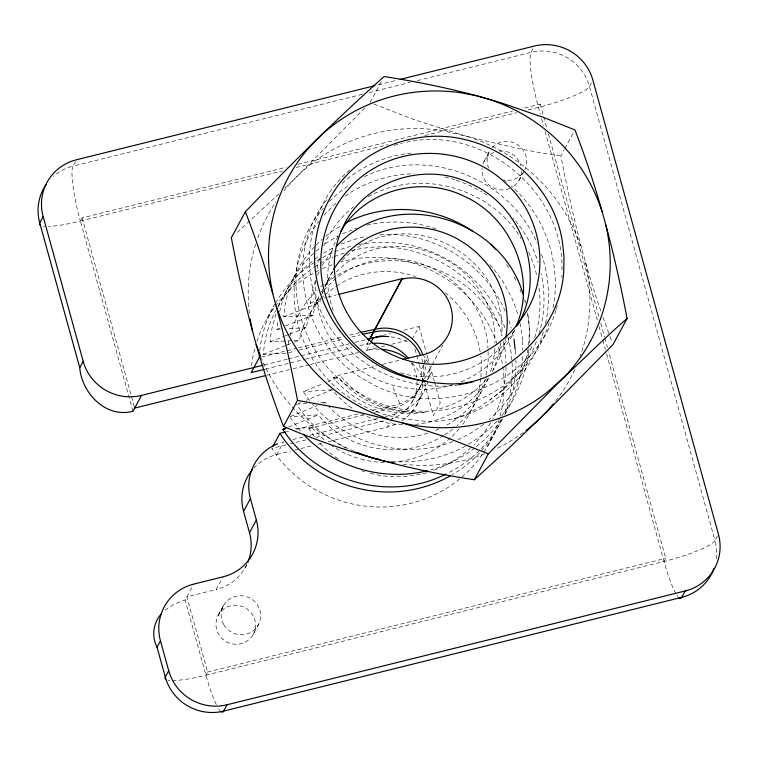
<?xml version="1.0" encoding="UTF-8"?>
<svg xmlns="http://www.w3.org/2000/svg" width="758" height="758" viewBox="0 0 758 758"><rect width="100%" height="100%" fill="white"/><g stroke="black" fill="none" stroke-linecap="round" stroke-linejoin="round"><path stroke-width="0.57" stroke-dasharray="3.79 2.84" d="M561.83 277.599L561.877 275.381M561.991 269.857C563.781 190.059 480.818 123.383 403.275 142.902M320.795 298.102L319.715 302.641L310.155 303.2L312.599 289.272L316.257 278.167M506.031 366.929C505.766 384.979 501.332 402.972 492.757 418.88M528.421 345.193C529.605 334.458 529.709 323.476 527.663 312.846M315.679 280.432C313.063 319.885 336.258 359.093 371.42 376.868L382.24 381.729C404.763 390.095 430.042 392.274 453.066 384.571M286.031 353.181L263.377 354.384C264.438 339.205 268.522 324.14 275.647 310.695M291.678 340.702L270.142 341.858L271.279 331.047L276.471 311.993M280.318 329.143L276.926 329.323L277.949 319.592M318.853 296.71L314.835 307.227L312.94 315.167L283.7 316.787L284.837 305.976L288.353 291.271L293.763 277.182M522.736 356.762L520.888 372.358L517.089 387.575L511.423 402.157M528.989 348.689C527.54 372.718 516.511 394.596 504.487 414.939M480.799 378.166C479.151 395.42 472.262 412.096 461.622 425.75M480.942 376.991L481.311 361.613A95.3 93.992 54 0 0 480.818 356.241M494.917 348.405L493.505 360.145L490.615 371.619M500.849 342.91L497.39 359.074L493.107 370.094M288.078 344.757L289.054 339.508M553.065 307.682C561.659 263.519 545.248 215.651 511.347 186.089M316.996 268.645L319.696 257.066M527.871 349.372C523.74 376.375 509.802 401.882 489.024 419.667M294.379 342.161L299.391 340.228C302.736 323.164 311.718 307.397 324.301 295.449M289.518 334.202L306.166 327.702C308.411 316.607 312.846 305.872 319.421 296.634M279.683 311.718L281.578 303.806L286.979 289.708M505.832 337.338L503.085 348.557L498.935 359.32L493.43 369.449A94.21 91.765 28.4 0 1 492.179 371.382M539.014 334.07C544.67 314.551 545.713 293.564 541.089 273.733M484.987 379.559L479.558 395.155L473.911 405.539A95.101 94.399 26 0 1 457.226 425.418M486.143 374.973L488.143 360.922L488.086 349.078M543.325 331.985C528.847 382.913 478.649 424.651 424.48 421.211L396.5 417.649L382.875 414.095L369.696 409.083L357.151 402.65L344.539 394.207C299.438 361.433 280.924 296.937 304.157 245.819L310.401 233.587L318.701 221.336M545.485 323.42C550.753 300.016 549.048 275.097 540.89 252.547M556.344 309.065L557.414 304.782M290.143 335.623C294.606 318.294 304.299 302.376 317.299 290.125M534.665 337.765C540.056 320.871 541.373 302.641 538.597 285.122M536.351 341.583C529.454 361.073 516.766 378.223 501.142 391.659L478.601 407.766L466.521 414.114L452.914 419.458M549.18 322.624C527.094 398.926 428.905 434.912 361.538 394.312C295.791 360.637 273.155 264.533 323.372 208.298M555.955 310.098C533.869 386.391 435.679 422.386 368.312 381.776C303.74 348.557 280.451 255.209 327.901 198.397M278.546 306.573L280.204 302.234L300.954 263.907L309.842 251.713L315.451 245.81M321.61 294.691L323.211 290.494M324.822 286.287L330.99 274.301L333.643 270.663M325.154 287.206L328.062 279.674L333.567 269.545M488.038 378.233C480.051 398.746 464.19 415.99 444.738 426.204M504.648 414.683C512.124 397.628 516.605 379.028 515.895 360.325M323.77 245.857C330.194 230.669 340.55 217.11 353.493 206.906M531.803 346.463C523.38 367.336 509.224 385.841 491.023 399.134L490.502 399.57M317.488 275.306L319.734 270.691M338.125 236.155C326.025 258.649 324.386 286.391 333.236 310.297M514.976 329.635C504.316 353.645 483.955 372.936 459.49 382.468M75.44 161.606L72.986 166.135A47.773 46.532 28.4 0 0 53.344 176.434M132.972 411.262L80.386 221.08L82.11 217.897L286.458 167.148M370.037 102.501L381.265 81.731M267.432 318.009L275.021 303.958M216.333 704.533A47.773 7.4 76.1 0 1 205.939 675.207L185.142 599.985L193.726 584.105M253.797 468.141A47.773 46.532 28.4 0 1 276.812 454.506L283.681 441.81A47.773 46.532 28.4 0 0 279.617 443.013M172.284 680.523A47.773 7.902 -15.5 0 0 205.939 675.207L207.664 672.033L186.856 596.811L216.229 589.516L223.098 576.81M218.569 614.747L223.714 605.216M217.906 615.96L223.06 606.438M244.948 568.168L246.909 564.539M370.037 343.715A39.814 38.781 28.4 0 0 367.014 344.34L367.981 341.886M367.014 344.34L368.104 342.341M379.54 349.154A47.773 46.532 28.4 0 0 366.446 350.528L370.671 342.711M533.026 48.749L531.064 52.378A47.773 7.4 76.1 0 0 538.464 107.314L540.359 114.164M483.936 161.643L489.734 150.899A19.907 19.386 28.4 0 0 488.787 168.314M412.257 339.158L419.127 326.452L403.095 330.431M252.954 634.797A19.907 19.386 28.4 0 0 235.653 605.263A19.907 19.386 28.4 0 0 218.683 634.247A19.907 19.386 28.4 0 0 252.954 634.797L258.762 624.052M528.136 109.882L538.464 107.314L540.189 104.14L522.963 108.413M518.974 180.48L524.129 170.957M328.205 441.753L387.594 427L390.228 422.111M390.758 421.135L394.454 414.304A47.773 46.532 28.4 0 0 429.227 365.962M401.674 420.917A47.773 46.532 28.4 0 0 420.842 370.207L427.711 357.511L427.095 355.294M411.869 402.242L431.539 365.868M432.098 364.835L442.767 345.098M434.438 381.852L440.265 402.924L433.396 415.621L424.812 384.571L425.873 382.61M426.394 381.634L431.681 371.865A47.773 46.532 28.4 0 0 423.845 355.947M416.303 405.653L423.172 392.957M591.392 82.783L589.43 86.412A47.773 7.902 -15.5 0 1 538.464 107.314M600.886 311.045C583.234 260.553 570.982 208.365 560.882 155.892L564.255 149.667M564.814 148.625L573.797 132.015M487.527 446.367L495.666 431.321M205.939 675.207L664.017 561.451L665.742 558.276L608.636 351.75M717.428 536.01L714.984 540.549A47.773 46.532 28.4 0 1 715.865 561.536M277.864 306.611C286.334 290.911 299.031 277.599 313.727 267.583M321.534 291.773L323.675 287.822M488.597 378.394C473.532 404.27 445.344 421.912 415.526 424.319M502.507 418.624C490.672 442.321 470.784 462.01 446.936 473.542M514.17 330.82C490.938 368.284 441.639 385.538 399.769 372.652M322.15 265.584L329.218 254.792L333.643 249.704M490.606 422.936L483.31 434.002L473.996 444.719M501.578 416.095L510.721 403.398M501.332 419.553L494.803 428.63L484.106 440.095L475.484 447.277M294.18 276.443L303.067 264.239L313.48 253.286M287.405 288.978L296.283 276.784L306.706 265.802L313.964 259.937M324.879 285.927L333.179 275.287M322.074 293.005L323.401 291.186M323.922 215.177L336.94 202.225M452.185 436.333L460.239 427.673M496.992 421.012L490.881 427.559L478.81 437.603L468.406 444.254M316.247 244.967L322.074 239.282M342.284 260.307C401.778 198.861 508.324 252.85 501.692 335.86M336.287 272.018C393.364 213.377 497.892 263.253 494.889 343.014M324.054 290.276L331.852 282.099A95.319 89.814 31.2 0 1 360.808 264.514C417.402 242.096 485.196 287.708 487.944 348.007M364.731 108.015L292.806 180.745A171.848 167.376 28.4 0 0 283.956 190.931M284.885 188.164L302.433 171.156L312.912 162.695A171.848 167.376 28.4 0 1 442.085 130.622C481.567 139.387 520.642 150.577 560.882 155.892M278.972 193.811L235.567 233.928M349.789 170.01C307.217 205.626 297.335 271.61 324.974 319.222C350.622 366 406.478 392.909 459.073 384.751M342.161 183.332C361.481 165.794 386.855 155.153 412.807 152.974M329.455 201.363L338.779 192.712L350.006 184.497M470.803 447.457C459.822 457.965 446.471 466.037 432.041 470.794M165.007 610.133L173.999 604.098L185.142 599.985M474.622 447.987C461.679 458.239 446.49 465.431 430.648 469.951M325.703 236.344L332.061 231.209L342.038 225.079M316.2 251.078L319.838 248.141M314.873 259.208L318.502 256.28M325.078 294.635L335.822 286.372M326.044 282.715L335.832 276.054M320.577 286.799L324.216 284.079M345.231 196.066C365.081 181.882 389.347 174.454 413.65 173.724M483.699 424.338L471.182 432.922L458.022 439.735M443.544 435.462C404.374 460.93 347.353 451.569 318.417 414.882L290.693 416.729M444.444 434.874L449.882 431.387M325.286 243.735L338.248 235.776M323.495 253.21L334.695 246.862M314.722 266.968L324.699 260.847L333.283 257M336.789 285.785C359.699 270.701 389.735 267.527 415.517 276.575M337.698 275.002C381.644 249.107 441.298 259.823 476.668 295.611L487.82 307.994L496.613 320.88L499.314 326.148L502.365 335.633M438.901 429L433.936 431.084M368.293 196.72C419.923 167.423 490.862 188.098 521.106 238.514M465.573 446.064C442.729 458.467 416.275 463.877 390.408 461.196M342.55 233.852L356.734 228.158M334.363 256.517L345.44 252.547M341.138 243.981L360.135 237.614L366.664 236.515M364.304 176.699C427.37 145.527 510.532 178.755 537.128 243.28M288.599 426.972L318.417 414.882M309.814 400.688L303.2 391.715L323.552 383.453M327.712 381.776L338.741 377.285C359.377 403.265 393.885 415.356 426.441 411.973C392.199 418.141 355.237 404.582 333.226 377.664L340.001 374.954L376.66 365.849M298.51 403.408L300.528 402.583M351.92 408.192L342.597 400.991L331.966 389.82L306.204 400.262M290.541 416.417L317.166 405.615M323.183 403.171L325.182 402.356L326.338 403.825M314.333 436.532L308.819 428.564L311.633 427.417L325.068 440.749M310.155 303.2L321.923 298.557M283.7 316.787L319.715 302.641M276.926 329.323L280.147 328.053M285.539 325.921L312.94 315.167M270.142 341.858L284.136 336.334M285.216 335.908L288.447 334.629M263.377 354.384L285.984 345.449M287.055 345.023L291.366 343.317M452.924 441.62C404.535 460.485 345.629 443.809 312.542 404.204M427.787 433.14C393.08 444.197 352.716 433.131 328.318 406.108M422.433 455.463L411.158 459.234L399.504 461.584A95.394 93.376 0.4 0 1 396.282 461.944M351.096 250.841C410.211 234.781 477.057 269.346 499.314 326.148M394.236 145.422L402.11 143.101M378.356 84.801L395.581 80.528M362.296 94.286L72.986 166.135A47.773 7.4 76.1 0 0 80.386 221.08A47.773 7.902 -15.5 0 1 48.455 226.367M369.184 92.58L410.514 82.309M417.402 80.604L531.064 52.378A47.773 46.532 28.4 0 1 589.43 86.412L714.984 540.549A47.773 7.902 -15.5 0 1 664.017 561.451A47.773 7.4 76.1 0 0 675.672 593.182M297.941 164.297L512.635 110.981M80.386 221.08L282.45 170.891M296.226 167.471L388.068 144.664M424.812 135.54L516.653 112.734M323.988 298.046L325.883 297.572M327.863 297.079L336.258 294.995M261.472 357.046L296.871 348.254M298.595 347.827L343.668 336.628M349.779 335.112L359.737 332.639M288.703 352.678L295.298 351.039M299.192 350.073L342.711 339.262M351.703 337.026L360.334 334.884M264.315 364.901L287.263 359.197M288.41 358.913L299.884 356.061M301.03 355.777L349.22 343.81M354.962 342.389L366.436 339.537M382.477 335.557L390.493 333.567M265.281 369.127L288.732 363.3M290.456 362.874L304.384 359.415M305.521 359.131L351.598 347.695M359.747 345.667L366.891 343.895M266.626 375.324L291.868 369.051M293.024 368.767L309.084 364.778M310.23 364.494L358.42 352.527M366.446 350.528L376.754 347.969M381.34 346.832L384.77 345.98M391.64 344.274L406.534 340.579M382.402 364.418L401.077 359.785M286.486 431.719L288.675 431.179M296.35 429.274L361.054 413.195M372.415 410.381L396.083 404.98A39.814 38.781 28.4 0 0 423.788 357.662M308.819 428.564L363.452 414.996M374.604 412.229L390.474 408.543A39.814 38.781 28.4 0 0 420.965 356.45M292.815 439.545L304.242 436.703M309.946 435.291L378.469 418.274M385.32 416.568L394.454 414.304M286.022 444.861L271.781 448.404L276.225 454.971A127.401 124.085 28.4 0 0 441.27 491.402A127.401 124.085 28.4 0 0 493.581 334.828A127.401 124.085 28.4 0 0 340.712 261.946M290.409 443.771L292.541 443.24M295.838 442.426L305.739 439.972M315.972 437.423L386.931 420.188M276.812 454.506L290.522 451.105M295.089 449.977L299.656 448.84M300.803 448.556L312.22 445.723M317.924 444.302L321.354 443.449M207.664 672.033L665.742 558.276M426.678 472.765C407.851 477.663 387.708 478.374 368.938 472.907M366.91 225.098C390.067 220.01 414.73 221.071 437.015 229.361M333.226 377.664L338.741 377.285M331.966 389.82L303.2 391.715M306.886 403.607L297.648 404.166M320.606 402.669L325.182 402.356M295.099 428.545L311.633 427.417M293.933 340.569L299.391 340.228M306.166 327.702L287.111 328.764M379.796 234.876C432.145 230.593 484.599 263.026 505.131 311.197M402.564 424.651C388.484 424.385 374.698 420.349 362.087 414.209M444.918 177.107L455.217 179.779M361.803 470.86L364.598 471.628M364.02 459.964L352.631 456.562L341.763 451.815L331.597 445.789M456.221 180.167L468.387 184.8L481.842 191.821M374.007 104.121L415.28 120.077L468.937 137.008A171.848 167.376 28.4 0 1 577.17 236.629L582.011 249.41M346.169 448.291C326.186 438.276 308.686 423.002 296.482 404.232M369.677 400.177C358.363 393.696 347.884 385.415 340.001 374.954M483.822 193.129L487.773 195.735M337.897 458.941L327.854 451.237L318.966 442.454M445.154 292.796C456.818 301.94 465.952 314.001 472.433 327.276A95.3 93.992 54 0 1 480.193 351.968M503.738 179.551L506.278 181.731M489.858 264.722L493.704 268.853L503.009 281.682L510.646 295.525A126.254 123.611 50.4 0 1 518.14 315.593M300.358 431.027L289.641 416.786M513.346 218.086L514.009 218.939M515.449 220.805C525.597 233.085 533.461 247.316 538.133 262.562M506.458 264.57L509.783 269.147M514.142 277.058L516.331 281.019M528.677 252.168L534.665 267.214L537.1 276.935M393.165 387.736L399.921 403.853M519.941 289.281L521.201 292.417M508.912 320.625L511.186 328.167M608.845 333.321L602.705 316.351M609.963 336.325L612.265 342.464M525.038 300.471L525.929 303.228M540.189 104.14L543.344 115.548M543.657 116.694L547.124 129.239M548.385 133.806L599.18 317.517M600.753 323.221L604.543 336.912M604.856 338.049L607.376 347.183M541.619 118.722L543.514 125.572M545.097 131.276L597.778 321.828M599.038 326.395L602.506 338.949M602.818 340.086L605.348 349.211M606.608 353.778L664.017 561.451M419.127 326.452L426.792 354.185M431.681 371.865L434.135 380.743M415.014 349.135L419.003 363.556M419.307 364.664L420.842 370.207M82.11 217.897L134.687 408.088M523.295 297.657L525.019 304.195M512.332 332.525L513.763 337.973M503.464 341.346L505.207 350.471L506.003 363.442M527.312 312.912L529.387 328.527L529.51 344.236M515.393 350.253L515.857 355.834M522.613 341.053L522.688 350.035M219.877 710.398A47.773 7.4 76.1 0 1 218.787 708.91M169.934 680.419A47.773 7.902 -15.5 0 1 168.039 680.163M677.955 596.641A47.773 7.4 76.1 0 1 676.866 595.144M44.788 226.32A47.773 7.902 -15.5 0 1 43.291 226.168M391.062 336.827A47.773 46.532 28.4 0 1 409.386 343.09M411.897 362.892A47.773 46.532 28.4 0 1 424.812 384.571M246.748 564.767A47.773 46.532 28.4 0 1 216.229 589.516M427.711 357.511A47.773 46.532 28.4 0 1 428.649 361.642M395.714 424.177A47.773 46.532 28.4 0 1 387.594 427M251.58 365.82A127.401 124.085 28.4 0 1 254.944 347.922M256.915 341.308A127.401 124.085 28.4 0 1 319.374 270.019M322.33 268.626A127.401 124.085 28.4 0 1 333.16 264.305M501.559 419.913A127.401 124.085 28.4 0 1 452.384 474.66M259.719 350.764A127.401 124.085 28.4 0 1 273.846 306.005M275.571 302.954A127.401 124.085 28.4 0 1 352.138 246.037M358.78 244.578A127.401 124.085 28.4 0 1 505.425 329.237M507.775 336.798A127.401 124.085 28.4 0 1 503.814 414.569M417.033 381.615A39.814 38.781 28.4 0 1 391.867 418.833M411.3 362.656A39.814 38.781 28.4 0 1 416.692 377.721M486.674 378.792A94.21 91.765 28.4 0 1 438.266 409.093M415.109 411.84A94.21 91.765 28.4 0 1 369.762 400.167M384.391 462.456A95.394 93.376 0.4 0 1 364.029 459.935M450.441 437.935A95.394 94.39 7.3 0 1 422.424 455.454M452.706 429.236A95.101 94.399 26 0 1 449.892 431.387M520.045 323.259A126.254 123.611 50.4 0 1 522.594 341.053M521.57 171.242A19.907 19.386 28.4 0 1 513.356 186.525M509.679 188.505A19.907 19.386 28.4 0 1 482.069 168.285M482.893 164.211A19.907 19.386 28.4 0 1 493.884 152.396M499.323 151.05A19.907 19.386 28.4 0 1 520.869 165.718M522.556 173.241A19.907 19.386 28.4 0 1 505.169 180.319M492.217 147.573A19.907 19.386 28.4 0 1 517.932 144.958A19.907 19.386 28.4 0 1 524.782 169.735M574.772 369.572A171.848 167.376 28.4 0 1 554.828 402.072M523.371 432.534A171.848 167.376 28.4 0 1 495.23 449.295M484.798 453.758A171.848 167.376 28.4 0 1 400.556 463.905M354.033 451.218A171.848 167.376 28.4 0 1 261.358 358.307M249.42 313.376A171.848 167.376 28.4 0 1 255.645 244.218M257.786 237.822A171.848 167.376 28.4 0 1 275.978 201.808M585.498 262.628A171.848 167.376 28.4 0 1 580.306 356.061M223.828 624.725A19.907 19.386 28.4 0 0 258.108 625.274A19.907 19.386 28.4 0 0 240.798 595.741A19.907 19.386 28.4 0 0 223.828 624.725"/><path stroke-width="1.14" d="M259.577 353.038L259.293 357.587L251.163 372.633L264.191 369.402M516.16 326.49C536.91 278.262 511.991 217.726 464.427 196.369C421.998 175.183 364.759 189.784 340.664 231.455M517.667 325.087C546.679 275.931 523.001 206.754 471.201 183.843C425.134 160.44 362.078 180.792 341.991 229.342C319.971 277.276 347.562 337.623 395.922 356.345C437.897 374.66 490.028 360.391 517.562 324.026L524.28 314.797C551.085 274.51 542.226 216.693 506.903 184.402C472.566 150.169 415.28 143.433 373.789 168.428C328.745 194.247 309.16 253.57 327.721 301.656C344.786 349.883 393.686 381.615 443.97 383.52L444.804 383.624C463.924 385.178 482.761 380.507 498.925 370.179L499.598 369.705C534.598 348.547 561.631 312.419 563.8 270.54L563.98 256.763L562.588 243.015C553.264 177.012 485.793 127.571 420.074 137.501C401.749 140.107 384.069 146.607 368.521 156.66C357.122 164.382 347.003 173.838 338.589 184.744C324.945 203.135 316.673 225.316 314.94 248.16C309.501 312.684 361.784 374.632 426.081 381.094M374.916 85.654L76.416 159.786A47.773 46.532 28.4 0 0 43.168 216.58L39.729 222.928A47.773 7.902 -15.5 0 0 40.25 225.23M263.168 365.185L141.556 395.382L132.972 411.262C106.082 418.549 81.769 393.279 79.761 367.696L83.191 361.348L43.168 216.58M245.374 211.776L231.342 237.737C243.47 301.902 259.814 365.422 283.492 426.356C344.426 452.46 408.818 469.96 474.337 479.748L506.581 450.328L545.4 413.195L613.033 344.52L627.074 318.559C614.937 254.394 598.564 190.874 574.924 129.931L543.912 117.575L502.279 103.23C463.669 91.168 424.006 82.783 384.079 76.539C335.86 119.537 290.02 165.111 245.374 211.776C269.118 272.69 285.434 336.22 297.524 400.395L283.492 426.356M165.632 679.244A47.773 7.902 -15.5 0 1 165.282 677.065L157.039 647.247L160.478 640.898A47.773 46.532 28.4 0 1 193.726 584.105L223.098 576.81A47.773 46.532 28.4 0 0 256.356 520.026L250.434 498.603A47.773 46.532 28.4 0 1 277.57 443.781M272.861 446.396L279.91 433.349L285.396 431.994M247.904 562.133A47.773 46.532 28.4 0 0 249.486 532.722L243.564 511.299L250.434 498.603M160.478 640.898L168.721 670.716L165.282 677.065A47.773 46.532 28.4 0 0 223.648 711.099L681.726 597.332A47.773 46.532 28.4 0 0 714.074 568.159M249.486 532.722L256.356 520.026M368.521 340.882L402.185 278.622L338.248 294.502M369.184 340.333L402.185 278.622M371.202 341.735L373.315 337.831A47.773 46.532 28.4 0 1 388.74 336.59M400.177 79.382L534.494 46.03A47.773 46.532 28.4 0 1 592.86 80.064L718.413 534.2A47.773 46.532 28.4 0 1 685.156 590.984L227.078 704.75L223.648 711.099A47.773 7.4 76.1 0 1 220.872 711.421M474.337 479.748L488.37 453.786L565.601 375.542A171.848 167.376 28.4 0 0 605.822 225.041M685.156 590.984L681.726 597.332A47.773 7.4 76.1 0 1 678.95 597.655M161.056 614.151C153.144 623.067 151.477 636.711 157.039 647.247M336.334 246.521C392.199 184.725 501.426 217.375 523.276 294.824M627.074 318.559C599 342.607 573.683 369.743 545.504 393.591A171.848 167.376 28.4 0 1 402.782 423.011L347.382 409.434L297.524 400.395M445.922 474.025C390.436 502.545 316.133 482.041 282.867 429.312L286.467 427.844M346.103 222.767C385.756 202.13 436.305 205.977 472.85 231.484M402.337 279.124L404.355 278.622M361.168 332.288L375.153 329.294A39.814 38.781 28.4 0 1 422.85 354.725M362.807 334.269L375.712 331.606A39.814 38.781 28.4 0 1 420.567 355.483M367.583 339.252L381.331 335.841M134.687 408.088L265.48 375.608M402.924 359.33L423.229 354.763M459.073 384.751L473.238 381.861M427.37 470.737C397.306 478.194 364.844 473.987 337.319 459.916A126.624 122.891 9 0 1 303.399 434.306M282.867 429.312L284.98 429.199M379.246 459.386L373.675 458.41L354.412 451.957M394.88 463.053L382.449 460.703L369.146 456.875A171.848 167.376 28.4 0 1 357.226 452.545M402.782 423.011L443.127 436.22L488.37 453.786M389.451 419.458L376.489 414.522A171.848 167.376 28.4 0 1 281.237 319.668L276.405 306.914M491.013 244.701L495.77 249.354M279.91 433.349L284.364 439.924A127.401 124.085 28.4 0 0 450.47 475.759M256.109 344.416L260.515 356.184M79.761 367.696L39.729 222.928A47.773 46.532 28.4 0 1 46.352 184.241M514.038 339.101L515.118 349.372M227.078 704.75A47.773 46.532 28.4 0 1 168.721 670.716M243.564 511.299A47.773 46.532 28.4 0 1 252.528 469.581M141.556 395.382A47.773 46.532 28.4 0 1 83.191 361.348M381.871 349.286A47.773 46.532 28.4 0 1 406.658 358.487M372.083 343.431A39.814 38.781 28.4 0 1 408.515 358.657M333.577 269.554A94.229 91.784 28.4 0 1 457.311 238.827L467.345 245.08L476.536 252.528L484.732 261.027A94.314 91.86 28.4 0 1 505.832 337.338M404.355 278.631A39.814 38.772 28.4 0 1 451.209 308.449A39.814 38.772 28.4 0 1 423.239 354.763M553.425 403.825A171.848 167.376 28.4 0 1 526.071 430.497M252.585 331.246A171.848 167.376 28.4 0 1 250.197 318.995M272.908 293.659A171.848 167.376 28.4 0 1 462.408 93.035L475.929 95.584L489.261 99.421A171.848 167.376 28.4 0 1 602.184 211.889"/></g></svg>
